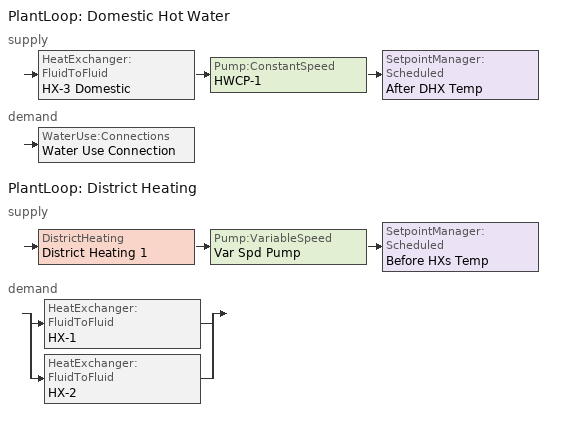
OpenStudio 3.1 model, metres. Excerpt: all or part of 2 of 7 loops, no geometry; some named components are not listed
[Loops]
PlantLoop 'Domestic Hot Water'
 supply: HeatExchanger:FluidToFluid 'HX-3 Domestic' > Pump:ConstantSpeed 'HWCP-1' > SetpointManager:Scheduled 'After DHX Temp'
 demand: WaterUse:Connections 'Water Use Connection'
PlantLoop 'District Heating'
 supply: DistrictHeating 'District Heating 1' > Pump:VariableSpeed 'Var Spd Pump' > SetpointManager:Scheduled 'Before HXs Temp'
 demand: split
  | HeatExchanger:FluidToFluid 'HX-1'
  | HeatExchanger:FluidToFluid 'HX-2'
[PlantLoop] Plant Loop Volume {m3}=Autocalculate; Load Distribution Scheme=Optimal
Name | Glycol Concentration
Domestic Hot Water | 0
District Heating | 30
[Sizing:Plant] Loop Type=Heating; Design Loop Exit Temperature {C}=82; Loop Design Temperature Difference {deltaC}=11; Sizing Option=NonCoincident; Zone Timesteps in Averaging Window=1; Coincident Sizing Factor Mode=None
Domestic Hot Water; District Heating
[SetpointManager:Scheduled] Control Variable=Temperature
Name | Schedule
After DHX Temp | After DHX Temp
Before HXs Temp | Before HXs Temp
[WaterUse:Equipment:Definition]
Water Fixture Definition 52: Peak Flow Rate {m3/s}=0.000315451; Target Temperature Schedule=Domestic Water Setpoint Temp
[Pump:VariableSpeed]
Var Spd Pump: Skin Loss Radiative Fraction=0.5; Design Power Sizing Method=PowerPerFlowPerPressure; Design Electric Power per Unit Flow Rate {W/(m3/s)}=348701.1; Design Shaft Power per Unit Flow Rate per Unit Head {W-s/m3-Pa}=1.28205; Design Minimum Flow Rate Fraction=0
[Pump:ConstantSpeed]
HWCP-1: Rated Flow Rate {m3/s}=0.0012618; Rated Pump Head {Pa}=44836; Rated Power Consumption {W}=124.3; Motor Efficiency=0.9; Fraction of Motor Inefficiencies to Fluid Stream=0; Pump Control Type=Intermittent; Design Power Sizing Method=PowerPerFlowPerPressure; Design Electric Power per Unit Flow Rate {W/(m3/s)}=348701.1; Design Shaft Power per Unit Flow Rate per Unit Head {W-s/m3-Pa}=1.28205
[DistrictHeating]
District Heating 1: Nominal Capacity {W}=1000000
[WaterUse:Connections]
Water Use Connection: Water Use Equipment Name 1=Water Fixture
[WaterUse:Equipment]
Water Fixture: Water Use Equipment Definition=Water Fixture Definition 52
[Schedule:Ruleset]
Name | Default Day Schedule | Summer Design Day Schedule | Winter Design Day Schedule
Before HXs Temp | Chilled_Water_Temperature_Default | Chilled_Water_Temperature_Summer_Design_Day | Chilled_Water_Temperature_Winter_Design_Day
After DHX Temp | Chilled_Water_Temperature_Default 1 | Chilled_Water_Temperature_Summer_Design_Day 1 | Chilled_Water_Temperature_Winter_Design_Day 1
Domestic Water Setpoint Temp | Chilled_Water_Temperature_Default 4 | Chilled_Water_Temperature_Summer_Design_Day 2 | Chilled_Water_Temperature_Winter_Design_Day 2
[Schedule:Day]
Chilled_Water_Temperature_Default: 24, 0, 71.1111
Chilled_Water_Temperature_Summer_Design_Day; Chilled_Water_Temperature_Winter_Design_Day; Chilled_Water_Temperature_Summer_Design_Day 1; Chilled_Water_Temperature_Winter_Design_Day 1; Chilled_Water_Temperature_Summer_Design_Day 2; Chilled_Water_Temperature_Winter_Design_Day 2: 24, 0, 6.7
Chilled_Water_Temperature_Default 1: 24, 0, 60
Chilled_Water_Temperature_Default 3: 24, 0, 46.6667
Chilled_Water_Temperature_Default 4: 24, 0, 57.2222
[Schedule:Rule]
Schedule Rule 1: Schedule Ruleset=Before HXs Temp; Rule Order=0; Day Schedule=Chilled_Water_Temperature_Default 3; Apply Sunday=Yes; Apply Monday=Yes; Apply Tuesday=Yes; Apply Wednesday=Yes; Apply Thursday=Yes; Apply Friday=Yes; Apply Saturday=Yes; Date Specification Type=DateRange; Start Month=5; Start Day=1; End Month=10; End Day=15
